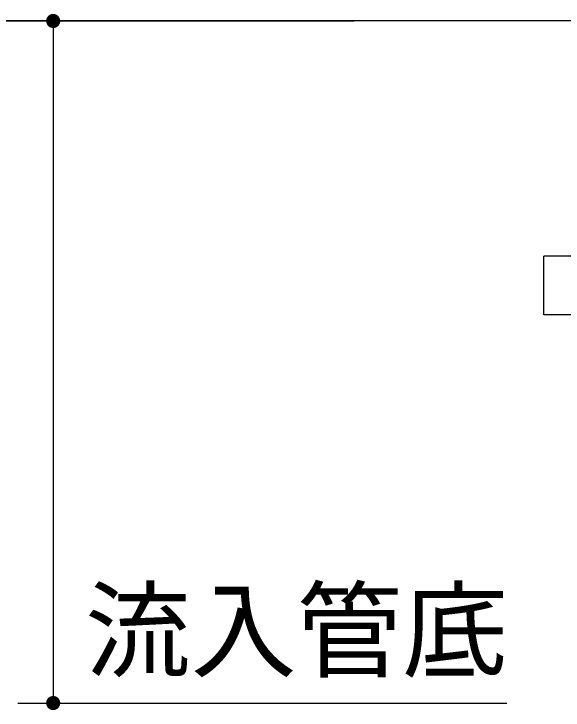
# Model space of a CAD drawing. Units: millimetres, scale not verified. Extents: x -8910 to 8910, y -6308 to 6308.
# Drawn here: x -6564 to -6097, y -2245 to -1653 of the extents above; entities that cross this region are included whole.
import ezdxf
from ezdxf.enums import TextEntityAlignment as Align

# ---------------------------------------------------------------- set-up
doc = ezdxf.new("R2010")
doc.units = ezdxf.units.MM
doc.header["$LTSCALE"] = 30
for name, color, linetype, lineweight in [('0-1_製作', 5, 'Continuous', 25), ('0-5_空気管', 3, 'Continuous', 25), ('0-6_機器', 2, 'Continuous', 25)]:
    doc.layers.add(name, color=color, linetype=linetype, lineweight=lineweight)
doc.styles.add('ＭＳ ゴシック', font='')
doc.styles.get('ＭＳ ゴシック').set_extended_font_data('MS Gothic')

msp = doc.modelspace()

# ---------------------------------------------------------------- linework, layer by layer
at = {"layer": '0-1_製作', "color": 2}
for p, q in [((-6810.66, -1658.6), (-6530.66, -1658.6)), ((-6147.66, -1658.6), (-6756.13, -1658.6)), ((-6560.66, -2238.6), (-6144.65, -2238.6))]:
    msp.add_line(p, q, dxfattribs=at)
at = {"layer": '0-1_製作'}
for points in [[(-6536.55, -1657.48), (-6530.66, -1658.6), (-6536.64, -1658.22)], [(-6536.36, -1656.75), (-6530.66, -1658.6), (-6536.55, -1657.48)], [(-6536.09, -1656.05), (-6530.66, -1658.6), (-6536.36, -1656.75)], [(-6535.72, -1655.39), (-6530.66, -1658.6), (-6536.09, -1656.05)], [(-6535.28, -1654.78), (-6530.66, -1658.6), (-6535.72, -1655.39)], [(-6534.76, -1654.23), (-6530.66, -1658.6), (-6535.28, -1654.78)], [(-6534.18, -1653.75), (-6530.66, -1658.6), (-6534.76, -1654.23)], [(-6533.55, -1653.34), (-6530.66, -1658.6), (-6534.18, -1653.75)], [(-6532.86, -1653.02), (-6530.66, -1658.6), (-6533.55, -1653.34)], [(-6532.15, -1652.79), (-6530.66, -1658.6), (-6532.86, -1653.02)], [(-6531.41, -1652.65), (-6530.66, -1658.6), (-6532.15, -1652.79)], [(-6531.41, -1652.65), (-6530.66, -1652.6), (-6530.66, -1658.6)], [(-6530.66, -1652.6), (-6524.66, -1658.6), (-6530.66, -1658.6)], [(-6530.28, -1652.61), (-6524.66, -1658.6), (-6530.66, -1652.6)], [(-6529.53, -1652.71), (-6524.66, -1658.6), (-6530.28, -1652.61)], [(-6528.8, -1652.89), (-6524.66, -1658.6), (-6529.53, -1652.71)], [(-6528.1, -1653.17), (-6524.66, -1658.6), (-6528.8, -1652.89)], [(-6527.44, -1653.54), (-6524.66, -1658.6), (-6528.1, -1653.17)], [(-6526.83, -1653.98), (-6524.66, -1658.6), (-6527.44, -1653.54)], [(-6526.28, -1654.49), (-6524.66, -1658.6), (-6526.83, -1653.98)], [(-6525.8, -1655.07), (-6524.66, -1658.6), (-6526.28, -1654.49)], [(-6525.4, -1655.71), (-6524.66, -1658.6), (-6525.8, -1655.07)], [(-6525.08, -1656.39), (-6524.66, -1658.6), (-6525.4, -1655.71)], [(-6525.08, -1656.39), (-6524.7, -1657.85), (-6524.66, -1658.6)], [(-6524.84, -1657.11), (-6524.7, -1657.85), (-6525.08, -1656.39)], [(-6536.64, -1658.22), (-6530.66, -1658.6), (-6536.66, -1658.6)], [(-6536.66, -1658.6), (-6536.23, -1660.81), (-6536.61, -1659.35)], [(-6536.66, -1658.6), (-6535.91, -1661.49), (-6536.23, -1660.81)], [(-6530.66, -1658.6), (-6535.91, -1661.49), (-6536.66, -1658.6)], [(-6536.61, -1659.35), (-6536.23, -1660.81), (-6536.47, -1660.09)], [(-6530.66, -1658.6), (-6535.51, -1662.13), (-6535.91, -1661.49)], [(-6530.66, -1658.6), (-6535.03, -1662.71), (-6535.51, -1662.13)], [(-6530.66, -1658.6), (-6534.48, -1663.22), (-6535.03, -1662.71)], [(-6530.66, -1658.6), (-6533.87, -1663.67), (-6534.48, -1663.22)], [(-6530.66, -1658.6), (-6533.21, -1664.03), (-6533.87, -1663.67)], [(-6530.66, -1658.6), (-6532.51, -1664.31), (-6533.21, -1664.03)], [(-6530.66, -1658.6), (-6531.78, -1664.49), (-6532.51, -1664.31)], [(-6530.66, -1658.6), (-6531.03, -1664.59), (-6531.78, -1664.49)], [(-6530.66, -1658.6), (-6530.66, -1664.6), (-6531.03, -1664.59)], [(-6530.66, -1658.6), (-6529.9, -1664.55), (-6530.66, -1664.6)], [(-6530.66, -1658.6), (-6529.16, -1664.41), (-6529.9, -1664.55)], [(-6524.66, -1658.6), (-6529.16, -1664.41), (-6530.66, -1658.6)], [(-6524.66, -1658.6), (-6528.45, -1664.18), (-6529.16, -1664.41)], [(-6524.66, -1658.6), (-6527.77, -1663.86), (-6528.45, -1664.18)], [(-6524.66, -1658.6), (-6527.13, -1663.46), (-6527.77, -1663.86)], [(-6524.66, -1658.6), (-6526.55, -1662.98), (-6527.13, -1663.46)], [(-6524.66, -1658.6), (-6526.03, -1662.43), (-6526.55, -1662.98)], [(-6524.66, -1658.6), (-6525.59, -1661.82), (-6526.03, -1662.43)], [(-6524.66, -1658.6), (-6525.23, -1661.16), (-6525.59, -1661.82)], [(-6524.66, -1658.6), (-6524.95, -1660.46), (-6525.23, -1661.16)], [(-6524.66, -1658.6), (-6524.76, -1659.73), (-6524.95, -1660.46)], [(-6524.66, -1658.6), (-6524.67, -1658.98), (-6524.76, -1659.73)], [(-6536.55, -2237.48), (-6530.66, -2238.6), (-6536.64, -2238.22)], [(-6536.36, -2236.75), (-6530.66, -2238.6), (-6536.55, -2237.48)], [(-6536.09, -2236.05), (-6530.66, -2238.6), (-6536.36, -2236.75)], [(-6535.72, -2235.39), (-6530.66, -2238.6), (-6536.09, -2236.05)], [(-6535.28, -2234.78), (-6530.66, -2238.6), (-6535.72, -2235.39)], [(-6534.76, -2234.23), (-6530.66, -2238.6), (-6535.28, -2234.78)], [(-6534.18, -2233.75), (-6530.66, -2238.6), (-6534.76, -2234.23)], [(-6533.55, -2233.34), (-6530.66, -2238.6), (-6534.18, -2233.75)], [(-6532.86, -2233.02), (-6530.66, -2238.6), (-6533.55, -2233.34)], [(-6532.15, -2232.79), (-6530.66, -2238.6), (-6532.86, -2233.02)], [(-6532.15, -2232.79), (-6530.66, -2232.6), (-6530.66, -2238.6)], [(-6531.41, -2232.65), (-6530.66, -2232.6), (-6532.15, -2232.79)], [(-6530.66, -2232.6), (-6524.66, -2238.6), (-6530.66, -2238.6)], [(-6530.28, -2232.61), (-6524.66, -2238.6), (-6530.66, -2232.6)], [(-6529.53, -2232.71), (-6524.66, -2238.6), (-6530.28, -2232.61)], [(-6528.8, -2232.9), (-6524.66, -2238.6), (-6529.53, -2232.71)], [(-6528.1, -2233.17), (-6524.66, -2238.6), (-6528.8, -2232.9)], [(-6527.44, -2233.54), (-6524.66, -2238.6), (-6528.1, -2233.17)], [(-6526.83, -2233.98), (-6524.66, -2238.6), (-6527.44, -2233.54)], [(-6526.28, -2234.49), (-6524.66, -2238.6), (-6526.83, -2233.98)], [(-6525.8, -2235.07), (-6524.66, -2238.6), (-6526.28, -2234.49)], [(-6525.8, -2235.07), (-6524.7, -2237.85), (-6524.66, -2238.6)], [(-6525.4, -2235.71), (-6524.7, -2237.85), (-6525.8, -2235.07)], [(-6525.4, -2235.71), (-6524.84, -2237.11), (-6524.7, -2237.85)], [(-6525.08, -2236.39), (-6524.84, -2237.11), (-6525.4, -2235.71)], [(-6536.64, -2238.22), (-6530.66, -2238.6), (-6536.66, -2238.6)], [(-6536.66, -2238.6), (-6535.51, -2242.13), (-6536.61, -2239.35)], [(-6536.66, -2238.6), (-6535.03, -2242.71), (-6535.51, -2242.13)], [(-6530.66, -2238.6), (-6535.03, -2242.71), (-6536.66, -2238.6)], [(-6536.61, -2239.35), (-6535.91, -2241.49), (-6536.47, -2240.09)], [(-6536.61, -2239.35), (-6535.51, -2242.13), (-6535.91, -2241.49)], [(-6536.47, -2240.09), (-6535.91, -2241.49), (-6536.23, -2240.81)], [(-6530.66, -2238.6), (-6534.48, -2243.22), (-6535.03, -2242.71)], [(-6530.66, -2238.6), (-6533.87, -2243.67), (-6534.48, -2243.22)], [(-6530.66, -2238.6), (-6533.21, -2244.03), (-6533.87, -2243.67)], [(-6530.66, -2238.6), (-6532.51, -2244.31), (-6533.21, -2244.03)], [(-6530.66, -2238.6), (-6531.78, -2244.5), (-6532.51, -2244.31)], [(-6530.66, -2238.6), (-6531.03, -2244.59), (-6531.78, -2244.5)], [(-6530.66, -2238.6), (-6530.66, -2244.6), (-6531.03, -2244.59)], [(-6530.66, -2238.6), (-6529.9, -2244.55), (-6530.66, -2244.6)], [(-6530.66, -2238.6), (-6529.16, -2244.41), (-6529.9, -2244.55)], [(-6530.66, -2238.6), (-6528.45, -2244.18), (-6529.16, -2244.41)], [(-6524.66, -2238.6), (-6528.45, -2244.18), (-6530.66, -2238.6)], [(-6524.66, -2238.6), (-6527.77, -2243.86), (-6528.45, -2244.18)], [(-6524.66, -2238.6), (-6527.13, -2243.46), (-6527.77, -2243.86)], [(-6524.66, -2238.6), (-6526.55, -2242.98), (-6527.13, -2243.46)], [(-6524.66, -2238.6), (-6526.03, -2242.43), (-6526.55, -2242.98)], [(-6524.66, -2238.6), (-6525.59, -2241.82), (-6526.03, -2242.43)], [(-6524.66, -2238.6), (-6525.23, -2241.16), (-6525.59, -2241.82)], [(-6524.66, -2238.6), (-6524.95, -2240.46), (-6525.23, -2241.16)], [(-6524.66, -2238.6), (-6524.76, -2239.73), (-6524.95, -2240.46)], [(-6524.66, -2238.6), (-6524.67, -2238.98), (-6524.76, -2239.73)]]:
    msp.add_solid(points, dxfattribs=at)
at = {"layer": '0-5_空気管', "color": 2}
for p, q in [((-6560.66, -1658.6), (-6274.54, -1658.6)), ((-6530.66, -1658.6), (-6530.66, -2238.6))]:
    msp.add_line(p, q, dxfattribs=at)
at = {"layer": '0-6_機器'}
for p, q in [((-1620.68, -1658.6), (-6147.66, -1658.6)), ((-6113.23, -1908.6), (-6113.23, -1858.6)), ((-5833.21, -1858.6), (-6113.23, -1858.6)), ((-5833.21, -1908.6), (-6113.23, -1908.6))]:
    msp.add_line(p, q, dxfattribs=at)

# ---------------------------------------------------------------- texts
at = {"layer": '0-5_空気管', "color": 4, "style": 'ＭＳ ゴシック'}
msp.add_text('流入管底', height=65.98, dxfattribs=at).set_placement((-6503.62, -2229.57), align=Align.BOTTOM_LEFT)

doc.saveas('drawing.dxf')
